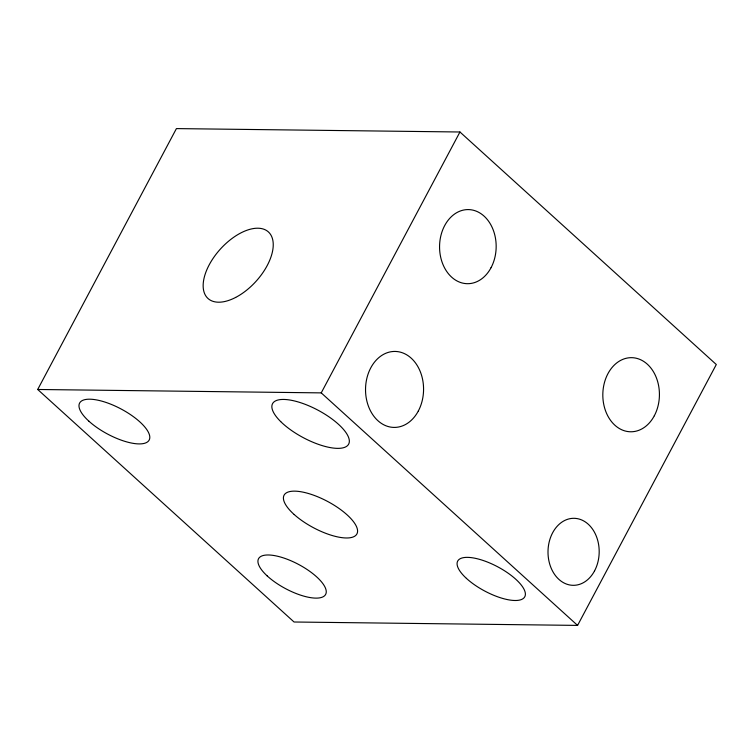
<?xml version="1.0" encoding="UTF-8"?>
<svg xmlns="http://www.w3.org/2000/svg" width="754" height="754" viewBox="0 0 754 754"><rect width="100%" height="100%" fill="white"/><g stroke="black" fill="none" stroke-linecap="round" stroke-linejoin="round"><path stroke-width="1.13" d="M37.7 389.479L176.417 128.595L459.949 131.997L716.3 364.521L577.583 625.405L294.051 622.003L37.7 389.479L321.232 392.881L577.583 625.405M321.232 392.881L459.949 131.997M267.18 575.905A37.992 13.742 28 0 0 324.795 595.547A37.992 13.742 28 0 0 284.305 558.196A37.992 13.742 28 0 0 267.18 575.905M654.321 415.765A37.069 28.313 -89.3 0 0 633.577 357.782A37.069 28.313 -89.3 0 0 605.471 410.628A37.069 28.313 -89.3 0 0 654.321 415.765M594.567 570.844A33.515 25.598 -89.3 0 0 575.802 518.413A33.515 25.598 -89.3 0 0 550.401 566.197A33.515 25.598 -89.3 0 0 594.567 570.844M235.663 297.425A44.938 24.034 -47.8 0 0 269.734 233.344A44.938 24.034 -47.8 0 0 209.188 264.861A44.938 24.034 -47.8 0 0 235.663 297.425M418.329 410.996A37.992 29.02 -89.3 0 0 397.056 351.553A37.992 29.02 -89.3 0 0 368.254 405.727A37.992 29.02 -89.3 0 0 418.329 410.996M88.972 421.25A39.387 14.241 28 0 0 148.453 441.071A39.387 14.241 28 0 0 105.758 402.344A39.387 14.241 28 0 0 88.972 421.25M466.396 578.356A37.992 13.742 28 0 0 523.955 597.894A37.992 13.742 28 0 0 483.333 560.542A37.992 13.742 28 0 0 466.396 578.356M491.061 267.679A37.069 28.313 -89.3 0 0 470.308 209.697A37.069 28.313 -89.3 0 0 442.212 262.543A37.069 28.313 -89.3 0 0 491.061 267.679M280.714 421.609A43.091 15.58 28 0 0 346.897 446.142A43.091 15.58 28 0 0 304.192 403.956A43.091 15.58 28 0 0 280.714 421.609M294.173 514.511A41.234 14.91 28 0 0 356.274 534.869A41.234 14.91 28 0 0 311.053 494.313A41.234 14.91 28 0 0 294.173 514.511"/></g></svg>
